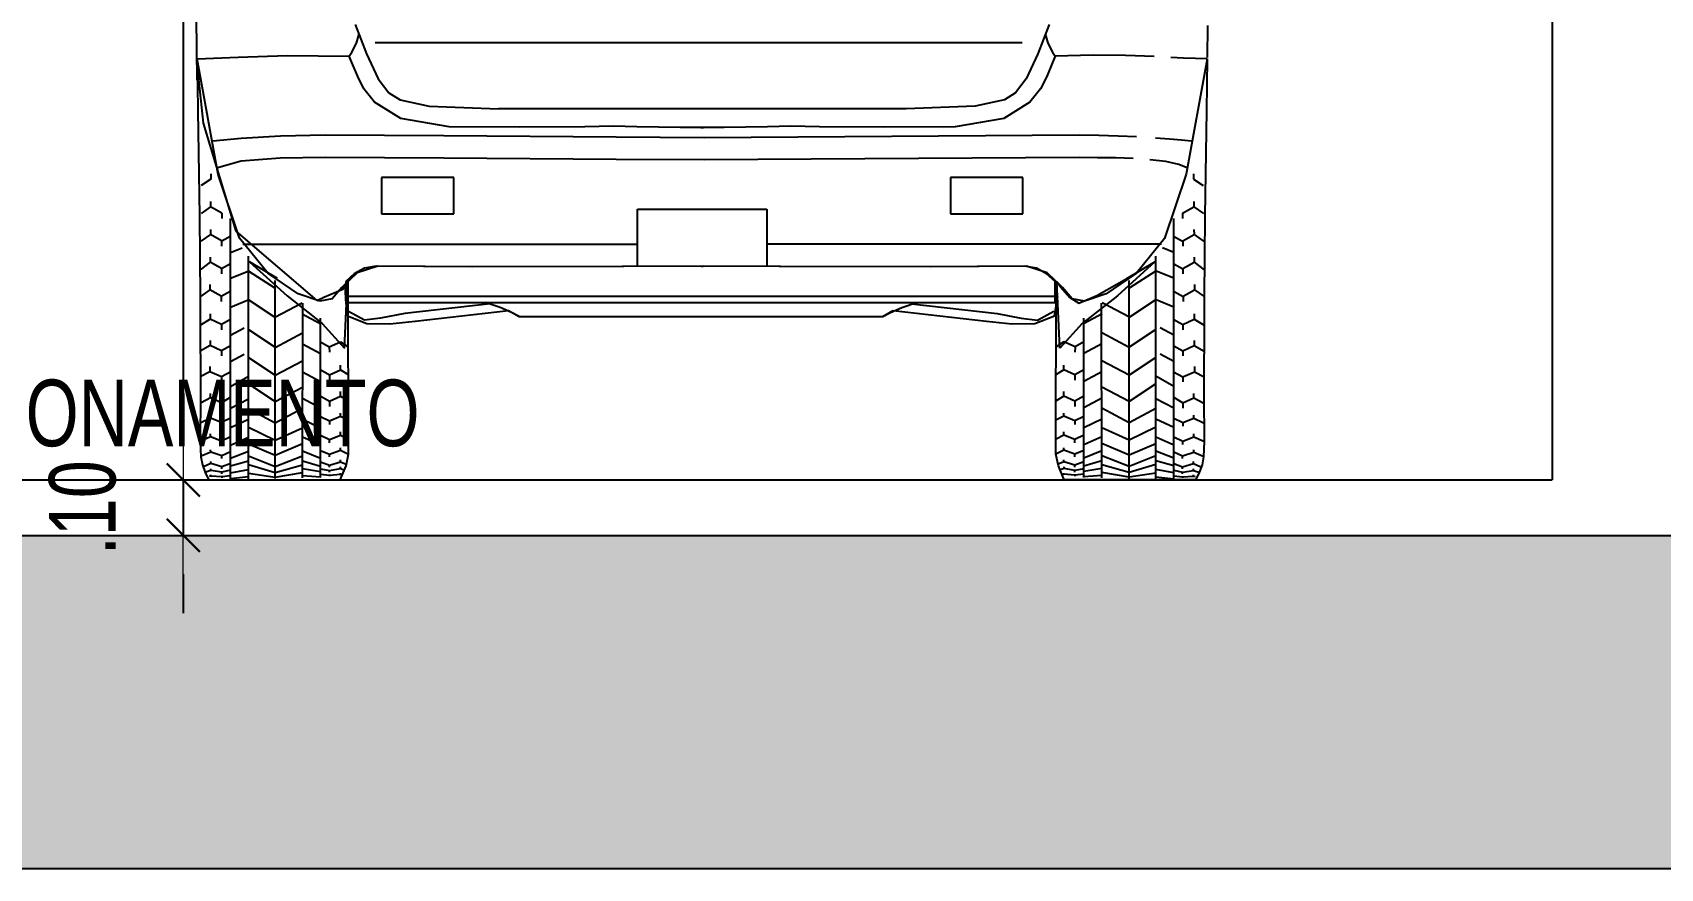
# Model space of a CAD drawing. Extents: x 425 to 531, y 796 to 840.
# Drawn here: x 480.468 to 483.404, y 811.378 to 812.885 of the extents above; entities that cross this region are included whole.
import ezdxf
from ezdxf.enums import TextEntityAlignment as Align

# ---------------------------------------------------------------- set-up
doc = ezdxf.new("R2010")
doc.units = 0
doc.header["$MEASUREMENT"] = 0
doc.header["$PDSIZE"] = -5
doc.linetypes.add('CONTINU', pattern=[0])
doc.layers.get('0').update_dxf_attribs({"linetype": 'CONTINUOUS'})
doc.layers.get('Defpoints').update_dxf_attribs({"linetype": 'CONTINUOUS'})
doc.layers.add('COTA', color=7, linetype='CONTINUOUS')
doc.layers.add('E-txt-g', color=3, linetype='CONTINUOUS')
for name, color, linetype, lineweight in [('E-Pen-C', 4, 'CONTINUOUS', 15), ('E-Pen-G', 3, 'CONTINUOUS', 30), ('E-Txt-W', 7, 'CONTINUOUS', 20)]:
    doc.layers.add(name, color=color, linetype=linetype, lineweight=lineweight)
doc.styles.add('F2', font='swisscl.ttf')
doc.styles.add('REG60', font='romans.shx', dxfattribs={"width": 0.8, "height": 0.15})
doc.styles.add('REG80', font='romans.shx', dxfattribs={"width": 0.8, "height": 0.2})
doc.dimstyles.new('DIMENSION-1', dxfattribs={"dimtxt": 0.11, "dimasz": 0.07, "dimexe": 1, "dimexo": 0, "dimgap": 0.12, "dimtad": 1, "dimzin": 7, "dimdsep": 46, "dimtxsty": 'F2', "dimblk1": 'TRACO', "dimblk2": 'TRACO', "dimsah": 1, "dimcen": 1, "dimse1": 1, "dimse2": 1, "dimclrd": 256, "dimclre": 256, "dimclrt": 6, "dimadec": 0, "dimazin": 0, "dimtfac": 1, "dimtix": 1, "dimtmove": 2, "dimatfit": 3, "dimldrblk": 'TRACO', "dimfxl": 1, "dimtolj": 1, "dimtzin": 0, "dimarcsym": 0})

# ---------------------------------------------------------------- blocks, each defined once
blk = doc.blocks.new('Austin Mini arrière')
at = {"color": 8, "linetype": 'Continuous', "flags": 128}
for points in [[(0.0551, -29.8023), (0.0756, -29.8552)], [(1.3074, -29.8023), (1.2869, -29.8552)], [(1.5924, -29.9027), (1.5936, -29.7906)], [(-0.2301, -29.862), (-0.2306, -29.8042)], [(0.0625, -29.8192), (0.0578, -29.8361)], [(1.3047, -29.8361), (1.3, -29.8192)], [(-0.1339, -29.8604), (-0.0826, -29.8584)], [(-0.0826, -29.8584), (-0.0238, -29.8577)], [(-0.0238, -29.8577), (0.0445, -29.8593)], [(0.0492, -29.8522), (0.0445, -29.8593)], [(0.0445, -29.8593), (0.0493, -29.8711)], [(0.0578, -29.8361), (0.0492, -29.8522)], [(0.0756, -29.8552), (0.0971, -29.9003)], [(0.104, -29.8355), (1.271, -29.8355)], [(1.2869, -29.8552), (1.2654, -29.9003)], [(1.3133, -29.8522), (1.3047, -29.8361)], [(1.3132, -29.8711), (1.318, -29.8593)], [(1.318, -29.8593), (1.3133, -29.8522)], [(1.4301, -29.8581), (1.318, -29.8593)], [(1.5181, -29.8615), (1.4301, -29.8581)], [(1.5923, -29.8646), (1.5181, -29.8615)], [(-0.2298, -29.8646), (-0.2085, -29.864)], [(-0.2298, -29.8646), (-0.1917, -30.0721)], [(-0.2298, -29.8646), (-0.2283, -29.9583)], [(-0.2085, -29.864), (-0.1867, -29.8631)], [(-0.1867, -29.8631), (-0.164, -29.862)], [(0.0493, -29.8711), (0.0598, -29.896)], [(1.3026, -29.896), (1.3132, -29.8711)], [(1.5545, -30.0725), (1.5923, -29.8646)], [(1.5923, -29.8785), (1.5812, -29.98)], [(1.5923, -29.8646), (1.5908, -29.9583)], [(0.0598, -29.896), (0.0709, -29.9184)], [(0.0709, -29.9184), (0.0902, -29.9427)], [(0.0971, -29.9003), (0.1163, -29.9257)], [(1.2654, -29.9003), (1.2462, -29.9257)], [(1.2723, -29.9427), (1.2916, -29.9184)], [(1.2916, -29.9184), (1.3026, -29.896)], [(0.0902, -29.9427), (0.1374, -29.9717)], [(0.1163, -29.9257), (0.1362, -29.9383)], [(0.1362, -29.9383), (0.1888, -29.9494)], [(0.1888, -29.9494), (0.3136, -29.9542)], [(1.1737, -29.9494), (1.0489, -29.9542)], [(1.2263, -29.9383), (1.1737, -29.9494)], [(1.2251, -29.9717), (1.2723, -29.9427)], [(1.2462, -29.9257), (1.2263, -29.9383)], [(-0.2283, -29.9583), (-0.2256, -30.1475)], [(0.1374, -29.9717), (0.2249, -29.9869)], [(0.3136, -29.9542), (1.0489, -29.9542)], [(1.1376, -29.9869), (1.2251, -29.9717)], [(1.5908, -29.9583), (1.5881, -30.1475)], [(-0.1618, -30.0091), (-0.1364, -30.0072)], [(-0.1019, -30.0051), (-0.0688, -30.0036)], [(-0.0688, -30.0036), (-0.0342, -30.0026)], [(-0.0342, -30.0026), (0.0013, -30.0022)], [(0.0013, -30.0022), (0.6775, -30.0065)], [(0.2249, -29.9869), (0.3515, -29.9876)], [(0.3515, -29.9876), (0.4694, -29.9866)], [(0.4694, -29.9866), (0.5214, -29.9859)], [(0.5214, -29.9859), (0.5635, -29.9867)], [(0.5635, -29.9867), (0.6418, -29.9879)], [(0.6418, -29.9879), (0.6839, -29.988)], [(0.6775, -30.0065), (0.8365, -30.0054)], [(0.6786, -29.988), (0.7207, -29.9879)], [(0.6839, -29.988), (0.6786, -29.988)], [(0.7207, -29.9879), (0.799, -29.9867)], [(0.799, -29.9867), (0.8411, -29.9859)], [(0.8365, -30.0054), (1.1474, -30.0033)], [(0.8411, -29.9859), (0.8931, -29.9866)], [(0.8931, -29.9866), (1.011, -29.9876)], [(1.011, -29.9876), (1.1376, -29.9869)], [(1.1474, -30.0033), (1.3612, -30.0022)], [(1.3612, -30.0022), (1.4419, -30.004)], [(1.4419, -30.004), (1.5127, -30.0082)], [(1.5127, -30.0082), (1.5638, -30.0128)], [(1.5812, -29.98), (1.5222, -30.1751)], [(-0.2013, -30.0128), (-0.1836, -30.011)], [(-0.1836, -30.011), (-0.1618, -30.0091)], [(-0.195, -30.0613), (-0.1785, -30.0546)], [(-0.1785, -30.0546), (-0.1552, -30.0496)], [(-0.1552, -30.0496), (-0.1264, -30.0462)], [(-0.0963, -30.0442), (-0.0649, -30.043)], [(-0.0649, -30.043), (-0.032, -30.0425)], [(-0.032, -30.0425), (0.0013, -30.0423)], [(0.0013, -30.0423), (0.6775, -30.0466)], [(0.6775, -30.0466), (0.8365, -30.0455)], [(0.8365, -30.0455), (1.1474, -30.0434)], [(1.1474, -30.0434), (1.3612, -30.0423)], [(1.3612, -30.0423), (1.4426, -30.0435)], [(1.4426, -30.0435), (1.5127, -30.0489)], [(1.5127, -30.0489), (1.5575, -30.0613)], [(-0.2051, -30.0813), (-0.2224, -30.0929)], [(-0.2051, -30.0718), (-0.2051, -30.0813)], [(-0.1917, -30.0721), (-0.1524, -30.188)], [(0.1026, -30.1436), (0.1026, -30.0782)], [(0.1026, -30.0782), (0.2334, -30.0782)], [(0.2334, -30.0782), (0.2334, -30.1436)], [(1.1291, -30.1436), (1.1291, -30.0782)], [(1.1291, -30.0782), (1.2599, -30.0782)], [(1.2599, -30.0782), (1.2599, -30.1436)], [(1.5158, -30.1876), (1.5545, -30.0725)], [(1.5676, -30.0718), (1.5676, -30.0813)], [(1.5676, -30.0813), (1.5849, -30.0929)], [(-0.2054, -30.1217), (-0.2055, -30.1312)], [(1.5679, -30.1217), (1.568, -30.1312)], [(-0.2256, -30.1475), (-0.2241, -30.2946)], [(-0.2055, -30.1312), (-0.2228, -30.1428)], [(-0.1851, -30.1426), (-0.2055, -30.1312)], [(-0.1851, -30.1426), (-0.1852, -30.152)], [(-0.1694, -30.6224), (-0.1693, -30.1519)], [(0.2334, -30.1436), (0.1026, -30.1436)], [(0.7978, -30.1352), (0.5647, -30.1352)], [(0.5647, -30.1352), (0.5647, -30.2384)], [(0.7978, -30.2384), (0.7978, -30.1352)], [(1.2599, -30.1436), (1.1291, -30.1436)], [(1.5319, -30.6224), (1.5318, -30.1519)], [(1.5476, -30.1426), (1.568, -30.1312)], [(1.5476, -30.1426), (1.5477, -30.152)], [(1.568, -30.1312), (1.5852, -30.1428)], [(1.5881, -30.1475), (1.5865, -30.2946)], [(-0.2059, -30.181), (-0.2231, -30.1927)], [(-0.2058, -30.1716), (-0.2059, -30.181)], [(-0.1855, -30.1925), (-0.2059, -30.181)], [(-0.1691, -30.1837), (-0.1853, -30.1928)], [(1.5222, -30.1751), (1.3766, -30.3001)], [(1.5316, -30.1837), (1.5478, -30.1928)], [(1.548, -30.1925), (1.5684, -30.181)], [(1.5683, -30.1716), (1.5684, -30.181)], [(1.5684, -30.181), (1.5856, -30.1927)], [(-0.1855, -30.1925), (-0.1855, -30.2019)], [(-0.1696, -30.2134), (-0.1488, -30.2052)], [(-0.1524, -30.188), (-0.1021, -30.2507)], [(-0.1472, -30.1985), (0.5647, -30.1985)], [(1.5097, -30.1985), (0.7978, -30.1985)], [(1.4646, -30.2507), (1.5158, -30.1876)], [(1.5321, -30.2134), (1.5112, -30.2052)], [(1.548, -30.1925), (1.548, -30.2019)], [(-0.2062, -30.2309), (-0.2242, -30.2445)], [(-0.2062, -30.2215), (-0.2062, -30.2309)], [(-0.1934, -30.2381), (-0.2062, -30.2309)], [(-0.1859, -30.2423), (-0.2062, -30.2309)], [(-0.1859, -30.2423), (-0.1859, -30.2518)], [(-0.1695, -30.2336), (-0.1857, -30.2427)], [(-0.1369, -30.6217), (-0.1368, -30.2202)], [(-0.0846, -30.2603), (-0.1353, -30.2299)], [(-0.1353, -30.2299), (-0.0676, -30.2914)], [(0.0589, -30.2501), (0.0962, -30.238)], [(0.06, -30.2516), (0.0783, -30.2414)], [(0.0783, -30.2414), (0.0994, -30.238)], [(0.0962, -30.238), (0.2671, -30.239)], [(0.0994, -30.238), (0.2701, -30.239)], [(0.2671, -30.239), (0.5401, -30.2385)], [(0.2701, -30.239), (0.5424, -30.2385)], [(0.5401, -30.2385), (0.6828, -30.238)], [(0.5424, -30.2385), (0.6828, -30.238)], [(0.6828, -30.238), (0.6797, -30.238)], [(0.6797, -30.238), (0.8224, -30.2385)], [(0.6828, -30.238), (0.8255, -30.2385)], [(0.8224, -30.2385), (1.0954, -30.239)], [(0.8255, -30.2385), (1.0986, -30.239)], [(1.0954, -30.239), (1.2663, -30.238)], [(1.0986, -30.239), (1.2694, -30.238)], [(1.2663, -30.238), (1.3035, -30.2501)], [(1.2694, -30.238), (1.2905, -30.2414)], [(1.2905, -30.2414), (1.3088, -30.2516)], [(1.4978, -30.2299), (1.4301, -30.2914)], [(1.4471, -30.2603), (1.4978, -30.2299)], [(1.4994, -30.6217), (1.4993, -30.2202)], [(1.532, -30.2336), (1.5482, -30.2427)], [(1.5484, -30.2423), (1.5687, -30.2309)], [(1.5484, -30.2423), (1.5484, -30.2518)], [(1.5559, -30.2381), (1.5687, -30.2309)], [(1.5687, -30.2215), (1.5687, -30.2309)], [(1.5687, -30.2309), (1.5867, -30.2445)], [(-0.2066, -30.2713), (-0.2066, -30.2808)], [(-0.1696, -30.2598), (-0.1379, -30.2467)], [(-0.1374, -30.2461), (-0.089, -30.2778)], [(-0.1021, -30.2507), (-0.0477, -30.2876)], [(-0.0891, -30.6205), (-0.089, -30.2636)], [(-0.0308, -30.2909), (-0.0846, -30.2603)], [(0.0315, -30.2766), (0.0589, -30.2501)], [(0.0414, -30.2655), (0.0341, -30.2757)], [(0.0363, -30.3856), (0.0414, -30.2655)], [(0.0431, -30.5769), (0.0429, -30.2667)], [(0.0445, -30.2655), (0.06, -30.2516)], [(0.0445, -30.3035), (0.0445, -30.2655)], [(1.3035, -30.2501), (1.331, -30.2766)], [(1.3088, -30.2516), (1.3243, -30.2655)], [(1.3194, -30.5769), (1.3196, -30.2667)], [(1.3262, -30.3856), (1.3211, -30.2655)], [(1.3243, -30.2655), (1.3243, -30.3035)], [(1.4101, -30.2876), (1.4646, -30.2507)], [(1.4999, -30.2461), (1.4515, -30.2778)], [(1.4516, -30.6205), (1.4515, -30.2636)], [(1.5321, -30.2598), (1.5004, -30.2467)], [(1.5691, -30.2713), (1.5691, -30.2808)], [(-0.2241, -30.2946), (-0.2236, -30.4979)], [(-0.2066, -30.2808), (-0.2239, -30.2924)], [(-0.1862, -30.2922), (-0.2066, -30.2808)], [(-0.1862, -30.2922), (-0.1863, -30.3016)], [(-0.1699, -30.2835), (-0.1861, -30.2925)], [(-0.1696, -30.3118), (-0.1379, -30.2986)], [(-0.1374, -30.298), (-0.0896, -30.3297)], [(-0.0676, -30.2914), (-0.0041, -30.341)], [(-0.0477, -30.2876), (-0.0082, -30.301)], [(0.0017, -30.3049), (-0.0308, -30.2909)], [(-0.0082, -30.301), (0.0139, -30.2971)], [(0.0181, -30.2947), (0.0017, -30.3049)], [(0.0139, -30.2971), (0.0315, -30.2766)], [(0.0341, -30.2757), (0.0181, -30.2947)], [(0.046, -30.3276), (0.0395, -30.2929)], [(0.0395, -30.2929), (1.3211, -30.2929)], [(1.3211, -30.2929), (1.3211, -30.3276)], [(1.3257, -30.2734), (1.3241, -30.3067)], [(1.3296, -30.2796), (1.3257, -30.2734)], [(1.3634, -30.294), (1.3296, -30.2796)], [(1.331, -30.2766), (1.3486, -30.2971)], [(1.3486, -30.2971), (1.3707, -30.301)], [(1.3766, -30.3001), (1.3634, -30.294)], [(1.4301, -30.2914), (1.3666, -30.341)], [(1.3707, -30.301), (1.4101, -30.2876)], [(1.4999, -30.298), (1.4521, -30.3297)], [(1.5321, -30.3118), (1.5004, -30.2986)], [(1.5324, -30.2835), (1.5486, -30.2925)], [(1.5487, -30.2922), (1.5691, -30.2808)], [(1.5487, -30.2922), (1.5488, -30.3016)], [(1.5691, -30.2808), (1.5864, -30.2924)], [(1.5865, -30.2946), (1.5861, -30.4979)], [(-0.2062, -30.3238), (-0.2062, -30.3332)], [(-0.0897, -30.33), (-0.0404, -30.3039)], [(-0.0404, -30.3239), (-0.0078, -30.3412)], [(-0.0398, -30.6194), (-0.0389, -30.3045)], [(-0.0072, -30.6187), (-0.007, -30.3316)], [(1.3243, -30.3035), (0.0445, -30.3035)], [(0.0811, -30.3411), (0.046, -30.3276)], [(0.0767, -30.3354), (0.0468, -30.3192)], [(0.1057, -30.3316), (0.0767, -30.3354)], [(0.1493, -30.3233), (0.1057, -30.3316)], [(0.3033, -30.3058), (0.1493, -30.3233)], [(0.3365, -30.3178), (0.1684, -30.337)], [(0.3213, -30.3122), (0.2948, -30.3035)], [(0.3417, -30.3214), (0.3213, -30.3122)], [(0.3556, -30.3288), (0.3365, -30.3178)], [(0.3556, -30.3288), (0.3417, -30.3214)], [(1.0115, -30.3288), (0.3556, -30.3288)], [(1.0306, -30.3178), (1.0115, -30.3288)], [(1.0115, -30.3288), (1.0254, -30.3214)], [(1.0254, -30.3214), (1.0458, -30.3122)], [(1.1987, -30.337), (1.0306, -30.3178)], [(1.0458, -30.3122), (1.0724, -30.3035)], [(1.0638, -30.3058), (1.2178, -30.3233)], [(1.2178, -30.3233), (1.2614, -30.3316)], [(1.2614, -30.3316), (1.2904, -30.3354)], [(1.3211, -30.3276), (1.286, -30.3411)], [(1.2904, -30.3354), (1.3203, -30.3192)], [(1.3697, -30.6187), (1.3695, -30.3316)], [(1.4029, -30.3239), (1.3703, -30.3412)], [(1.4023, -30.6194), (1.4014, -30.3045)], [(1.4522, -30.33), (1.4029, -30.3039)], [(1.5687, -30.3238), (1.5687, -30.3332)], [(-0.2062, -30.3332), (-0.2239, -30.3442)], [(-0.1859, -30.3433), (-0.2062, -30.3332)], [(-0.1697, -30.3338), (-0.1859, -30.3428)], [(-0.1859, -30.3433), (-0.1859, -30.3528)], [(-0.1694, -30.3621), (-0.1446, -30.3489)], [(-0.137, -30.3523), (-0.0892, -30.384)], [(-0.0892, -30.3843), (-0.0399, -30.3582)], [(-0.0041, -30.341), (0.0363, -30.3856)], [(0.1225, -30.3416), (0.0811, -30.3411)], [(0.1684, -30.337), (0.1225, -30.3416)], [(1.2446, -30.3416), (1.1987, -30.337)], [(1.286, -30.3411), (1.2446, -30.3416)], [(1.3666, -30.341), (1.3262, -30.3856)], [(1.4517, -30.3843), (1.4024, -30.3582)], [(1.4995, -30.3523), (1.4517, -30.384)], [(1.5319, -30.3621), (1.5071, -30.3489)], [(1.5322, -30.3338), (1.5484, -30.3428)], [(1.5484, -30.3433), (1.5687, -30.3332)], [(1.5484, -30.3433), (1.5484, -30.3528)], [(1.5687, -30.3332), (1.5863, -30.3442)], [(-0.2063, -30.3811), (-0.2243, -30.3912)], [(-0.2062, -30.3717), (-0.2063, -30.3811)], [(-0.1859, -30.3903), (-0.2063, -30.3811)], [(-0.1859, -30.3903), (-0.186, -30.3998)], [(-0.1697, -30.3813), (-0.1859, -30.3903)], [(-0.0399, -30.3781), (-0.0073, -30.3955)], [(-0.007, -30.3743), (0.0087, -30.3835)], [(0.0087, -30.3835), (0.0287, -30.3742)], [(0.0087, -30.3835), (0.0088, -30.3929)], [(0.0287, -30.3742), (0.0426, -30.3831)], [(1.3338, -30.3742), (1.3199, -30.3831)], [(1.3538, -30.3835), (1.3338, -30.3742)], [(1.3538, -30.3835), (1.3537, -30.3929)], [(1.3695, -30.3743), (1.3538, -30.3835)], [(1.4024, -30.3781), (1.3698, -30.3955)], [(1.5322, -30.3813), (1.5484, -30.3903)], [(1.5484, -30.3903), (1.5688, -30.3811)], [(1.5484, -30.3903), (1.5485, -30.3998)], [(1.5687, -30.3717), (1.5688, -30.3811)], [(1.5688, -30.3811), (1.5868, -30.3912)], [(-0.2067, -30.4188), (-0.2067, -30.4283)], [(-0.1694, -30.4095), (-0.1446, -30.3964)], [(-0.1368, -30.4026), (-0.089, -30.4343)], [(-0.0891, -30.4346), (-0.0398, -30.4085)], [(0.0288, -30.4245), (0.0287, -30.4165)], [(1.3337, -30.4245), (1.3338, -30.4165)], [(1.4516, -30.4346), (1.4023, -30.4085)], [(1.4993, -30.4026), (1.4515, -30.4343)], [(1.5319, -30.4095), (1.5071, -30.3964)], [(1.5691, -30.4188), (1.5692, -30.4283)], [(-0.2067, -30.4283), (-0.224, -30.4371)], [(-0.1856, -30.4371), (-0.2067, -30.4283)], [(-0.1856, -30.4371), (-0.1857, -30.4466)], [(-0.1687, -30.4284), (-0.1856, -30.4371)], [(-0.1693, -30.4547), (-0.1368, -30.4359)], [(-0.0398, -30.4285), (-0.0072, -30.4458)], [(-0.0069, -30.4246), (0.0089, -30.4338)], [(0.0089, -30.4338), (0.0288, -30.4245)], [(0.0089, -30.4338), (0.009, -30.4432)], [(0.0288, -30.4245), (0.0428, -30.4334)], [(1.3337, -30.4245), (1.3197, -30.4334)], [(1.3536, -30.4338), (1.3337, -30.4245)], [(1.3536, -30.4338), (1.3535, -30.4432)], [(1.3694, -30.4246), (1.3536, -30.4338)], [(1.4023, -30.4285), (1.3697, -30.4458)], [(1.5318, -30.4547), (1.4993, -30.4359)], [(1.5312, -30.4284), (1.5481, -30.4371)], [(1.5481, -30.4371), (1.5692, -30.4283)], [(1.5481, -30.4371), (1.5482, -30.4466)], [(1.5692, -30.4283), (1.5865, -30.4371)], [(-0.2058, -30.4753), (-0.2226, -30.484)], [(-0.2058, -30.4753), (-0.2057, -30.4674)], [(-0.1858, -30.4843), (-0.2058, -30.4753)], [(-0.1701, -30.4749), (-0.1858, -30.4843)], [(-0.1694, -30.4941), (-0.1368, -30.4769)], [(-0.1368, -30.45), (-0.089, -30.4818)], [(-0.0891, -30.482), (-0.0398, -30.456)], [(-0.0398, -30.4759), (-0.0072, -30.4933)], [(-0.0069, -30.4721), (0.0089, -30.4813)], [(0.0089, -30.4813), (0.0288, -30.472)], [(0.0288, -30.472), (0.0287, -30.464)], [(0.0288, -30.472), (0.0428, -30.4808)], [(1.3337, -30.472), (1.3197, -30.4808)], [(1.3337, -30.472), (1.3338, -30.464)], [(1.3536, -30.4813), (1.3337, -30.472)], [(1.3694, -30.4721), (1.3536, -30.4813)], [(1.4023, -30.4759), (1.3697, -30.4933)], [(1.4516, -30.482), (1.4023, -30.456)], [(1.4993, -30.45), (1.4515, -30.4818)], [(1.5319, -30.4941), (1.4993, -30.4769)], [(1.5326, -30.4749), (1.5483, -30.4843)], [(1.5483, -30.4843), (1.5683, -30.4753)], [(1.5683, -30.4753), (1.5682, -30.4674)], [(1.5683, -30.4753), (1.5851, -30.484)], [(-0.2236, -30.4979), (-0.224, -30.5258)], [(-0.2056, -30.5119), (-0.2057, -30.5063)], [(-0.1858, -30.4843), (-0.1859, -30.4937)], [(-0.1368, -30.4946), (-0.0891, -30.5201)], [(-0.0891, -30.5201), (-0.0398, -30.494)], [(0.0089, -30.4813), (0.009, -30.4907)], [(0.0288, -30.5085), (0.0288, -30.5029)], [(1.3337, -30.5085), (1.3337, -30.5029)], [(1.3536, -30.4813), (1.3535, -30.4907)], [(1.4516, -30.5201), (1.4023, -30.494)], [(1.4993, -30.4946), (1.4516, -30.5201)], [(1.5483, -30.4843), (1.5484, -30.4937)], [(1.5681, -30.5119), (1.5682, -30.5063)], [(1.5861, -30.4979), (1.5865, -30.5258)], [(-0.224, -30.5258), (-0.2242, -30.5538)], [(-0.2056, -30.5119), (-0.2229, -30.5204)], [(-0.1857, -30.5198), (-0.2056, -30.5119)], [(-0.1696, -30.5116), (-0.1857, -30.5198)], [(-0.1857, -30.5198), (-0.1857, -30.526)], [(-0.1694, -30.5288), (-0.1368, -30.5139)], [(-0.1368, -30.5283), (-0.0891, -30.5516)], [(-0.0891, -30.5516), (-0.0398, -30.5291)], [(-0.0398, -30.5135), (-0.0072, -30.5294)], [(-0.0072, -30.5088), (0.0089, -30.5168)], [(0.0089, -30.5168), (0.0288, -30.5085)], [(0.0089, -30.5168), (0.009, -30.523)], [(0.0288, -30.5085), (0.0432, -30.5154)], [(0.0288, -30.5423), (0.0288, -30.5367)], [(1.3337, -30.5085), (1.3193, -30.5154)], [(1.3536, -30.5168), (1.3337, -30.5085)], [(1.3337, -30.5423), (1.3337, -30.5367)], [(1.3536, -30.5168), (1.3535, -30.523)], [(1.3697, -30.5088), (1.3536, -30.5168)], [(1.4023, -30.5135), (1.3697, -30.5294)], [(1.4516, -30.5516), (1.4023, -30.5291)], [(1.4993, -30.5283), (1.4516, -30.5516)], [(1.5319, -30.5288), (1.4993, -30.5139)], [(1.5321, -30.5116), (1.5482, -30.5198)], [(1.5482, -30.5198), (1.5681, -30.5119)], [(1.5482, -30.5198), (1.5482, -30.526)], [(1.5681, -30.5119), (1.5854, -30.5204)], [(1.5865, -30.5258), (1.5867, -30.5538)], [(-0.2242, -30.5538), (-0.223, -30.5816)], [(-0.2055, -30.5457), (-0.2233, -30.5535)], [(-0.2055, -30.5457), (-0.2055, -30.5401)], [(-0.1855, -30.5535), (-0.2055, -30.5457)], [(-0.1695, -30.5455), (-0.1855, -30.5535)], [(-0.1855, -30.5591), (-0.1855, -30.5535)], [(-0.1694, -30.5603), (-0.1368, -30.5463)], [(-0.1368, -30.5579), (-0.0891, -30.5786)], [(-0.0891, -30.5786), (-0.0398, -30.5574)], [(-0.0398, -30.5455), (-0.0072, -30.5597)], [(-0.0072, -30.5427), (0.0089, -30.5505)], [(0.0089, -30.5505), (0.0288, -30.5423)], [(0.0089, -30.5561), (0.0089, -30.5505)], [(0.0288, -30.5423), (0.0427, -30.55)], [(0.0288, -30.5698), (0.0288, -30.5655)], [(1.3337, -30.5423), (1.3198, -30.55)], [(1.3536, -30.5505), (1.3337, -30.5423)], [(1.3337, -30.5698), (1.3337, -30.5655)], [(1.3697, -30.5427), (1.3536, -30.5505)], [(1.3536, -30.5561), (1.3536, -30.5505)], [(1.4023, -30.5455), (1.3697, -30.5597)], [(1.4516, -30.5786), (1.4023, -30.5574)], [(1.4993, -30.5579), (1.4516, -30.5786)], [(1.5319, -30.5603), (1.4993, -30.5463)], [(1.532, -30.5455), (1.548, -30.5535)], [(1.548, -30.5535), (1.568, -30.5457)], [(1.548, -30.5591), (1.548, -30.5535)], [(1.568, -30.5457), (1.568, -30.5401)], [(1.568, -30.5457), (1.5858, -30.5535)], [(1.5867, -30.5538), (1.5855, -30.5816)], [(-0.223, -30.5816), (-0.2203, -30.596)], [(-0.2054, -30.5732), (-0.2223, -30.5802)], [(-0.2203, -30.596), (-0.2153, -30.6099)], [(-0.2052, -30.5937), (-0.2182, -30.5996)], [(-0.2054, -30.5732), (-0.2054, -30.5689)], [(-0.1854, -30.58), (-0.2054, -30.5732)], [(-0.2052, -30.5937), (-0.2052, -30.5902)], [(-0.1853, -30.5994), (-0.2052, -30.5937)], [(-0.1695, -30.5728), (-0.1854, -30.58)], [(-0.1854, -30.5843), (-0.1854, -30.58)], [(-0.1692, -30.5933), (-0.1853, -30.5994)], [(-0.1694, -30.5839), (-0.1368, -30.5714)], [(-0.1694, -30.5979), (-0.1368, -30.5889)], [(-0.1368, -30.5796), (-0.0891, -30.5988)], [(-0.1368, -30.5956), (-0.0891, -30.6099)], [(-0.0891, -30.5988), (-0.0398, -30.5799)], [(-0.0398, -30.5709), (-0.0072, -30.584)], [(-0.0398, -30.5889), (-0.0072, -30.5986)], [(-0.0072, -30.5906), (0.0089, -30.5964)], [(-0.0071, -30.5701), (0.0089, -30.577)], [(0.0088, -30.5813), (0.0089, -30.577)], [(0.0089, -30.577), (0.0288, -30.5698)], [(0.0089, -30.5964), (0.0287, -30.5904)], [(0.0287, -30.5904), (0.0287, -30.5869)], [(0.0287, -30.5904), (0.0393, -30.5949)], [(0.0288, -30.5698), (0.0431, -30.5765)], [(0.0388, -30.5978), (0.0431, -30.5769)], [(1.3337, -30.5698), (1.3194, -30.5765)], [(1.3237, -30.5978), (1.3194, -30.5769)], [(1.3338, -30.5904), (1.3232, -30.5949)], [(1.3536, -30.577), (1.3337, -30.5698)], [(1.3338, -30.5904), (1.3338, -30.5869)], [(1.3536, -30.5964), (1.3338, -30.5904)], [(1.3696, -30.5701), (1.3536, -30.577)], [(1.3537, -30.5813), (1.3536, -30.577)], [(1.3697, -30.5906), (1.3536, -30.5964)], [(1.4023, -30.5709), (1.3697, -30.584)], [(1.4023, -30.5889), (1.3697, -30.5986)], [(1.4516, -30.5988), (1.4023, -30.5799)], [(1.4993, -30.5796), (1.4516, -30.5988)], [(1.4993, -30.5956), (1.4516, -30.6099)], [(1.5319, -30.5839), (1.4993, -30.5714)], [(1.5319, -30.5979), (1.4993, -30.5889)], [(1.5317, -30.5933), (1.5478, -30.5994)], [(1.532, -30.5728), (1.5479, -30.58)], [(1.5478, -30.5994), (1.5677, -30.5937)], [(1.5479, -30.58), (1.5678, -30.5732)], [(1.5479, -30.5843), (1.5479, -30.58)], [(1.5677, -30.5937), (1.5677, -30.5902)], [(1.5677, -30.5937), (1.5807, -30.5996)], [(1.5678, -30.5732), (1.5679, -30.5689)], [(1.5678, -30.5732), (1.5848, -30.5802)], [(1.5828, -30.596), (1.5778, -30.6099)], [(1.5855, -30.5816), (1.5828, -30.596)], [(-0.2153, -30.6099), (-0.2085, -30.6233)], [(-0.2051, -30.6061), (-0.2143, -30.609)], [(-0.2086, -30.6232), (0.0282, -30.6232)], [(-0.2052, -30.6161), (-0.2079, -30.6168)], [(-0.2052, -30.6161), (-0.2052, -30.6141)], [(-0.1851, -30.6173), (-0.2052, -30.6161)], [(-0.2051, -30.6061), (-0.2051, -30.6031)], [(-0.1854, -30.6091), (-0.2051, -30.6061)], [(-0.1693, -30.6058), (-0.1854, -30.6091)], [(-0.1853, -30.6121), (-0.1854, -30.6091)], [(-0.1853, -30.6029), (-0.1853, -30.5994)], [(-0.1851, -30.6173), (-0.1852, -30.6192)], [(-0.1693, -30.6157), (-0.1851, -30.6173)], [(-0.1694, -30.6101), (-0.1368, -30.6044)], [(-0.1369, -30.6173), (-0.1694, -30.621)], [(-0.1369, -30.6107), (-0.0891, -30.6182)], [(-0.0891, -30.6099), (-0.0398, -30.5961)], [(-0.0891, -30.6182), (-0.0398, -30.6097)], [(-0.0398, -30.6028), (-0.0072, -30.6079)], [(-0.0398, -30.6154), (-0.0072, -30.6175)], [(-0.0071, -30.6031), (0.0089, -30.6061)], [(-0.0071, -30.6129), (0.0088, -30.6143)], [(0.0088, -30.5999), (0.0089, -30.5964)], [(0.0088, -30.6143), (0.0288, -30.6127)], [(0.0088, -30.6143), (0.0088, -30.6162)], [(0.0089, -30.6061), (0.0286, -30.6028)], [(0.0089, -30.6091), (0.0089, -30.6061)], [(0.0282, -30.6232), (0.0388, -30.5978)], [(0.0286, -30.6028), (0.0286, -30.5998)], [(0.0286, -30.6028), (0.0356, -30.6048)], [(0.0288, -30.6127), (0.0289, -30.6108)], [(0.0288, -30.6127), (0.0315, -30.6135)], [(1.3343, -30.6232), (1.3237, -30.5978)], [(1.3339, -30.6028), (1.3269, -30.6048)], [(1.3337, -30.6127), (1.331, -30.6135)], [(1.3337, -30.6127), (1.3336, -30.6108)], [(1.3537, -30.6143), (1.3337, -30.6127)], [(1.3339, -30.6028), (1.3339, -30.5998)], [(1.3536, -30.6061), (1.3339, -30.6028)], [(1.5711, -30.6232), (1.3343, -30.6232)], [(1.3537, -30.5999), (1.3536, -30.5964)], [(1.3696, -30.6031), (1.3536, -30.6061)], [(1.3536, -30.6091), (1.3536, -30.6061)], [(1.3696, -30.6129), (1.3537, -30.6143)], [(1.3537, -30.6143), (1.3537, -30.6162)], [(1.4023, -30.6028), (1.3697, -30.6079)], [(1.4023, -30.6154), (1.3697, -30.6175)], [(1.4516, -30.6099), (1.4023, -30.5961)], [(1.4516, -30.6182), (1.4023, -30.6097)], [(1.4994, -30.6107), (1.4516, -30.6182)], [(1.5319, -30.6101), (1.4993, -30.6044)], [(1.4994, -30.6173), (1.5319, -30.621)], [(1.5318, -30.6058), (1.5479, -30.6091)], [(1.5318, -30.6157), (1.5476, -30.6173)], [(1.5476, -30.6173), (1.5677, -30.6161)], [(1.5476, -30.6173), (1.5477, -30.6192)], [(1.5478, -30.6029), (1.5478, -30.5994)], [(1.5478, -30.6121), (1.5479, -30.6091)], [(1.5479, -30.6091), (1.5675, -30.6061)], [(1.5675, -30.6061), (1.5676, -30.6031)], [(1.5675, -30.6061), (1.5768, -30.609)], [(1.5677, -30.6161), (1.5677, -30.6141)], [(1.5677, -30.6161), (1.5704, -30.6168)], [(1.5778, -30.6099), (1.571, -30.6233)]]:
    blk.add_lwpolyline(points, dxfattribs=at)
blk = doc.blocks.new('TXT-AMB75')
at = {"layer": 'E-txt-g', "style": 'REG80', "width": 0.8, "flags": 8}
blk.add_attdef('TXT', text='', height=0.2, dxfattribs=at).set_placement((0.0055, 0.2964), align=Align.CENTER)
at = {"layer": 'E-Txt-W', "style": 'REG60', "width": 0.8, "flags": 8}
blk.add_attdef('TXT', text='', height=0.15, dxfattribs=at).set_placement((0.0055, 0.0271), align=Align.CENTER)
blk = doc.blocks.new('TRACO')
at = {"layer": 'E-Pen-C'}
for p, q in [((0, 1), (0, -1)), ((-1, 0), (1, 0))]:
    blk.add_line(p, q, dxfattribs=at)
at = {"layer": 'E-Pen-G'}
blk.add_line((-0.424, -0.424), (0.424, 0.424), dxfattribs=at)
blk = doc.blocks.new('*D188')
at = {"color": 4, "linetype": 'Continuous', "lineweight": -2, "transparency": 16777216}
blk.add_line((480.74, 814.6085), (480.74, 812.1485), dxfattribs=at)
at = {"layer": 'Defpoints', "color": 0, "linetype": 'CONTINU', "transparency": 16777216}
for p in [(481.059, 814.6785), (480.74, 812.0785), (483.209, 812.0785)]:
    blk.add_point(p, dxfattribs=at)
at = {"color": 4, "linetype": 'CONTINU', "lineweight": -2, "transparency": 16777216, "xscale": 0.07, "yscale": 0.07, "zscale": 0.07}
for p, rotation in [((480.74, 814.6785), 90), ((480.74, 812.0785), 270)]:
    blk.add_blockref('TRACO', p, dxfattribs=dict(at, rotation=rotation))
at = {"color": 4, "linetype": 'CONTINU', "transparency": 16777216, "insert": (480.5586, 813.3785), "char_height": 0.12, "attachment_point": 5, "rotation": 90, "style": 'F2'}
blk.add_mtext('\\A1;2.60', dxfattribs=at)
blk = doc.blocks.new('*D189')
at = {"color": 4, "linetype": 'Continuous', "lineweight": -2, "transparency": 16777216}
for p, q in [((480.74, 812.1485), (480.74, 812.2185)), ((480.74, 812.0785), (480.74, 811.9785)), ((480.74, 811.9085), (480.74, 811.8385))]:
    blk.add_line(p, q, dxfattribs=at)
at = {"layer": 'Defpoints', "color": 0, "linetype": 'CONTINU', "transparency": 16777216}
for p in [(483.209, 812.0785), (480.74, 811.9785), (483.2633, 811.9785)]:
    blk.add_point(p, dxfattribs=at)
at = {"color": 4, "linetype": 'CONTINU', "lineweight": -2, "transparency": 16777216, "xscale": 0.07, "yscale": 0.07, "zscale": 0.07}
for p, rotation in [((480.74, 812.0785), 270), ((480.74, 811.9785), 90)]:
    blk.add_blockref('TRACO', p, dxfattribs=dict(at, rotation=rotation))
at = {"color": 4, "linetype": 'CONTINU', "transparency": 16777216, "insert": (480.5586, 812.0285), "char_height": 0.12, "attachment_point": 5, "rotation": 90, "style": 'F2'}
blk.add_mtext('\\A1;.10', dxfattribs=at)

msp = doc.modelspace()

# ---------------------------------------------------------------- hatches: boundary and pattern name
at = {"layer": 'COTA', "linetype": 'Continuous'}
h = msp.add_hatch(dxfattribs=at)
h.set_pattern_fill('ANSI38', color=8, scale=0.4, style=0)
h.set_pattern_definition([(45, (-6.67712, 1.458653), (-0.035355339, 0.035355339), []), (135, (-6.67712, 1.458653), (-0.1060660172, 0.035355339), [0.125, -0.075])])
h.paths.add_polyline_path([(476.1197, 811.9785), (476.1197, 811.3785), (489.4555, 811.3785), (489.4555, 811.8285), (488.409, 811.8285), (488.409, 811.9785)])

# ---------------------------------------------------------------- linework, layer by layer
at = {"color": 1, "linetype": 'CONTINU'}
for p, q in [((483.209, 814.6785), (483.209, 812.0785)), ((478.209, 812.0785), (483.209, 812.0785)), ((476.1197, 811.9785), (488.409, 811.9785))]:
    msp.add_line(p, q, dxfattribs=at)
at = {"color": 8, "linetype": 'CONTINU'}
msp.add_line((476.1197, 811.3785), (489.4555, 811.3785), dxfattribs=at)

# ---------------------------------------------------------------- block references
at = {"xscale": -1}
msp.add_blockref('Austin Mini arrière', (482.3572, 842.7017), dxfattribs=at)
ref = msp.add_blockref('TXT-AMB75', (480.5849, 811.9231), dxfattribs=dict(xscale=0.7290000000000001, yscale=0.7290000000000001, zscale=0.7290000000000001))
ref.add_attrib('TXT', 'ESTACIONAMENTO', dxfattribs={"layer": 'E-txt-g', "color": 2, "height": 0.12, "style": 'F2'}).set_placement((480.5888, 812.1392), align=Align.CENTER)

# ---------------------------------------------------------------- dimensions: what is measured, and where the dimension line sits
at = {"color": 8, "linetype": 'CONTINU'}
for base, p1, p2, picture, middle in [((480.74, 812.0785), (481.059, 814.6785), (483.209, 812.0785), '*D188', (480.5586, 813.3785)), ((480.74, 811.9785), (483.209, 812.0785), (483.2633, 811.9785), '*D189', (480.5586, 812.0285))]:
    dim = msp.add_linear_dim(base=base, p1=p1, p2=p2, angle=90, dimstyle='DIMENSION-1', override={"dimtxt": 0.12, "dimclrd": 4, "dimclrt": 4, "dimfxl": 0.1, "dimfxlon": 1}, dxfattribs=at)
    dim.commit()
    dim.dimension.update_dxf_attribs({"geometry": picture, "text_midpoint": middle})

doc.saveas('drawing.dxf')
